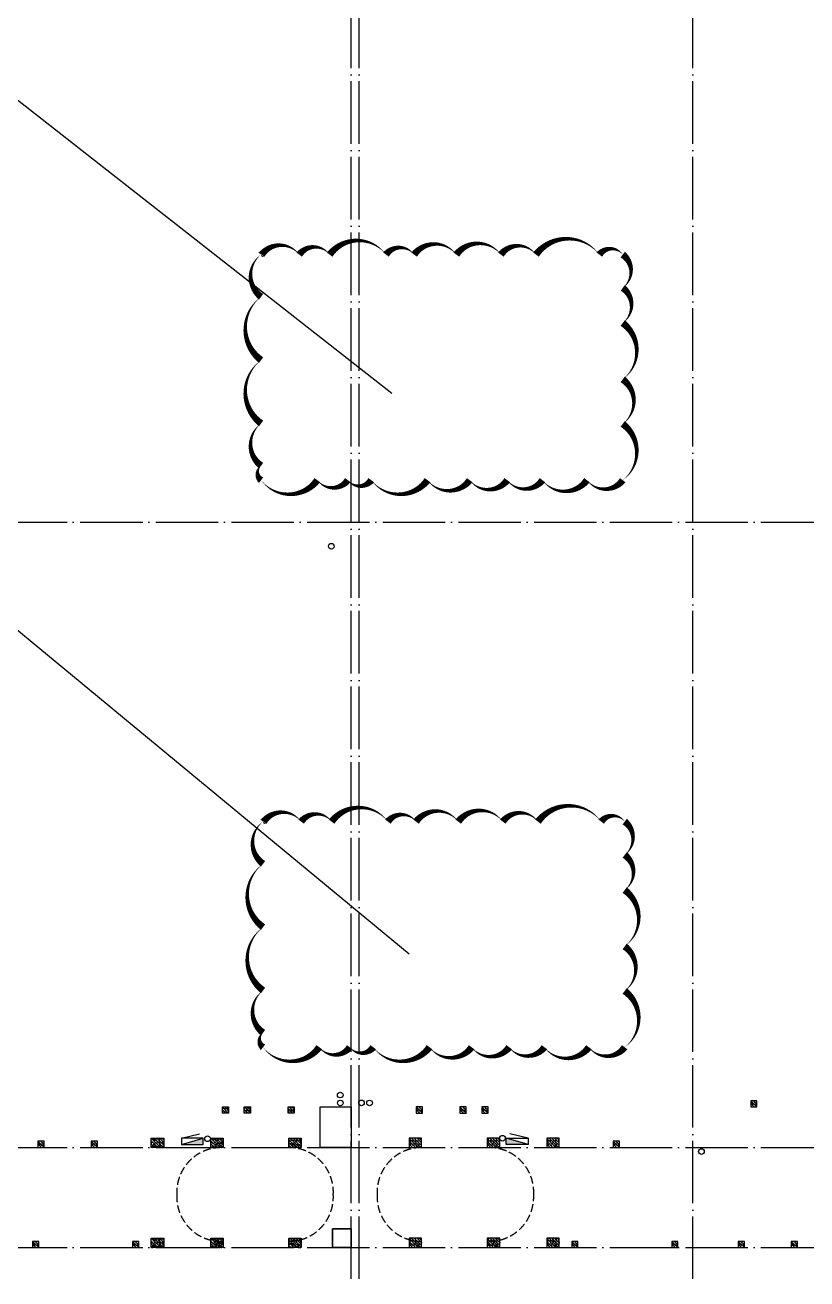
# Model space of a CAD drawing. Extents: x 6843040 to 15500510, y -6507076 to -4940511.
# Drawn here: x 8108738 to 8133750, y -5554702 to -5514608 of the extents above; entities that cross this region are included whole.
import ezdxf

# ---------------------------------------------------------------- set-up
doc = ezdxf.new("R2010")
doc.units = 0
doc.header["$LTSCALE"] = 1000
doc.header["$MEASUREMENT"] = 0
doc.linetypes.add('DASH', pattern=[0.35, 0.25, -0.1])
doc.linetypes.add('DOTE', pattern=[2.42, 2, -0.2, 0.02, -0.2])
for name, color, linetype in [('COLUMN', 10, 'Continuous'), ('DOTE', 8, 'DOTE'), ('EQUIP_消火栓', 7, 'Continuous'), ('FLOOR', 9, 'Continuous'), ('plan-1', 40, 'Continuous'), ('PUB_HATCH', 8, 'Continuous'), ('VPIPE-消防', 1, 'Continuous'), ('VPIPE-雨水', 4, 'Continuous'), ('建筑细线', 5, 'Continuous'), ('柱线', 2, 'Continuous')]:
    doc.layers.add(name, color=color, linetype=linetype)
doc.layers.add('DIM_MODI', color=6, linetype='Continuous', plot=False)
pattern_1 = [(134.999998, (-1371450.3, -50807.36), (-44.194175, -44.194172), []), (140, (-1371450.3, -50807.36), (15.68804, 179.315045), [18.75, -206.25]), (85, (-1371450.3, -50807.36), (-188.048035, -34.68783), [15, -165]), (190.4514, (-1371449, -50792.42), (-172.35988, 144.62735), [15.93505, -175.28553]), (136.1842, (-1371500.3, -50807.36), (41.37976, 266.81026), [28.125, -309.375]), (186.6356, (-1371496.85, -50785.13), (-243.52946, 233.66568), [23.90257, -262.92825]), (81.1842, (-1371500.3, -50807.36), (-243.52964, 233.6655), [22.5, -247.5]), (111, (-1371487.8, -50782.36), (100.65473, 149.22676), [18.75, -206.25]), (56, (-1371487.8, -50782.36), (-181.28751, 60.82884), [15, -165]), (161.4514, (-1371479.41, -50769.93), (-80.63262, 210.05566), [15.93505, -175.28553]), (127.499998, (-1371450.3, -50807.36), (-83.223463, 3.039967), [0, -163, 0, -167.5, 0, -165.625]), (97.499998, (-1371450.3, -50807.36), (-98.602926, 65.767388), [0, -95.5, 0, -159.25, 0, -63.125]), (57.499998, (-1371450.3, -50863.11), (5.638722, 133.455609), [0, -62.5, 0, -195, 0, -258.75]), (47.499998, (-1371450.3, -50888.11), (-25.02624, 145.796543), [0, -81.25, 0, -129.5, 0, -183.75])]
pattern_2 = [(134.999998, (-1371450.3, -47607.36), (-44.194175, -44.194172), []), (140, (-1371450.3, -47607.36), (15.68804, 179.315045), [18.75, -206.25]), (85, (-1371450.3, -47607.36), (-188.048035, -34.68783), [15, -165]), (190.4514, (-1371449, -47592.42), (-172.35988, 144.62735), [15.93505, -175.28553]), (136.1842, (-1371500.3, -47607.36), (41.37976, 266.81026), [28.125, -309.375]), (186.6356, (-1371496.85, -47585.13), (-243.52946, 233.66568), [23.90257, -262.92825]), (81.1842, (-1371500.3, -47607.36), (-243.52964, 233.6655), [22.5, -247.5]), (111, (-1371487.8, -47582.36), (100.65473, 149.22676), [18.75, -206.25]), (56, (-1371487.8, -47582.36), (-181.28751, 60.82884), [15, -165]), (161.4514, (-1371479.41, -47569.93), (-80.63262, 210.05566), [15.93505, -175.28553]), (127.499998, (-1371450.3, -47607.36), (-83.223463, 3.039967), [0, -163, 0, -167.5, 0, -165.625]), (97.499998, (-1371450.3, -47607.36), (-98.602926, 65.767388), [0, -95.5, 0, -159.25, 0, -63.125]), (57.499998, (-1371450.3, -47663.11), (5.638722, 133.455609), [0, -62.5, 0, -195, 0, -258.75]), (47.499998, (-1371450.3, -47688.11), (-25.02624, 145.796543), [0, -81.25, 0, -129.5, 0, -183.75])]
pattern_3 = [(134.999998, (-1373350.3, -50807.36), (-44.194175, -44.194172), []), (140, (-1373350.3, -50807.36), (15.68804, 179.315045), [18.75, -206.25]), (85, (-1373350.3, -50807.36), (-188.048035, -34.68783), [15, -165]), (190.4514, (-1373349, -50792.42), (-172.35988, 144.62735), [15.93505, -175.28553]), (136.1842, (-1373400.3, -50807.36), (41.37976, 266.81026), [28.125, -309.375]), (186.6356, (-1373396.85, -50785.13), (-243.52946, 233.66568), [23.90257, -262.92825]), (81.1842, (-1373400.3, -50807.36), (-243.52964, 233.6655), [22.5, -247.5]), (111, (-1373387.8, -50782.36), (100.65473, 149.22676), [18.75, -206.25]), (56, (-1373387.8, -50782.36), (-181.28751, 60.82884), [15, -165]), (161.4514, (-1373379.41, -50769.93), (-80.63262, 210.05566), [15.93505, -175.28553]), (127.499998, (-1373350.3, -50807.36), (-83.223463, 3.039967), [0, -163, 0, -167.5, 0, -165.625]), (97.499998, (-1373350.3, -50807.36), (-98.602926, 65.767388), [0, -95.5, 0, -159.25, 0, -63.125]), (57.499998, (-1373350.3, -50863.11), (5.638722, 133.455609), [0, -62.5, 0, -195, 0, -258.75]), (47.499998, (-1373350.3, -50888.11), (-25.02624, 145.796543), [0, -81.25, 0, -129.5, 0, -183.75])]
pattern_4 = [(134.999998, (-1373350.3, -47607.36), (-44.194175, -44.194172), []), (140, (-1373350.3, -47607.36), (15.68804, 179.315045), [18.75, -206.25]), (85, (-1373350.3, -47607.36), (-188.048035, -34.68783), [15, -165]), (190.4514, (-1373349, -47592.42), (-172.35988, 144.62735), [15.93505, -175.28553]), (136.1842, (-1373400.3, -47607.36), (41.37976, 266.81026), [28.125, -309.375]), (186.6356, (-1373396.85, -47585.13), (-243.52946, 233.66568), [23.90257, -262.92825]), (81.1842, (-1373400.3, -47607.36), (-243.52964, 233.6655), [22.5, -247.5]), (111, (-1373387.8, -47582.36), (100.65473, 149.22676), [18.75, -206.25]), (56, (-1373387.8, -47582.36), (-181.28751, 60.82884), [15, -165]), (161.4514, (-1373379.41, -47569.93), (-80.63262, 210.05566), [15.93505, -175.28553]), (127.499998, (-1373350.3, -47607.36), (-83.223463, 3.039967), [0, -163, 0, -167.5, 0, -165.625]), (97.499998, (-1373350.3, -47607.36), (-98.602926, 65.767388), [0, -95.5, 0, -159.25, 0, -63.125]), (57.499998, (-1373350.3, -47663.11), (5.638722, 133.455609), [0, -62.5, 0, -195, 0, -258.75]), (47.499998, (-1373350.3, -47688.11), (-25.02624, 145.796543), [0, -81.25, 0, -129.5, 0, -183.75])]
pattern_5 = [(134.999998, (-1375850.3, -50807.36), (-44.194175, -44.194172), []), (140, (-1375850.3, -50807.36), (15.68804, 179.315045), [18.75, -206.25]), (85, (-1375850.3, -50807.36), (-188.048035, -34.68783), [15, -165]), (190.4514, (-1375849, -50792.42), (-172.35988, 144.62735), [15.93505, -175.28553]), (136.1842, (-1375900.3, -50807.36), (41.37976, 266.81026), [28.125, -309.375]), (186.6356, (-1375896.85, -50785.13), (-243.52946, 233.66568), [23.90257, -262.92825]), (81.1842, (-1375900.3, -50807.36), (-243.52964, 233.6655), [22.5, -247.5]), (111, (-1375887.8, -50782.36), (100.65473, 149.22676), [18.75, -206.25]), (56, (-1375887.8, -50782.36), (-181.28751, 60.82884), [15, -165]), (161.4514, (-1375879.42, -50769.93), (-80.63262, 210.05566), [15.93505, -175.28553]), (127.499998, (-1375850.3, -50807.36), (-83.223463, 3.039967), [0, -163, 0, -167.5, 0, -165.625]), (97.499998, (-1375850.3, -50807.36), (-98.602926, 65.767388), [0, -95.5, 0, -159.25, 0, -63.125]), (57.499998, (-1375850.3, -50863.11), (5.638722, 133.455609), [0, -62.5, 0, -195, 0, -258.75]), (47.499998, (-1375850.3, -50888.11), (-25.02624, 145.796543), [0, -81.25, 0, -129.5, 0, -183.75])]
pattern_6 = [(134.999998, (-1375850.3, -47607.36), (-44.194175, -44.194172), []), (140, (-1375850.3, -47607.36), (15.68804, 179.315045), [18.75, -206.25]), (85, (-1375850.3, -47607.36), (-188.048035, -34.68783), [15, -165]), (190.4514, (-1375849, -47592.42), (-172.35988, 144.62735), [15.93505, -175.28553]), (136.1842, (-1375900.3, -47607.36), (41.37976, 266.81026), [28.125, -309.375]), (186.6356, (-1375896.85, -47585.13), (-243.52946, 233.66568), [23.90257, -262.92825]), (81.1842, (-1375900.3, -47607.36), (-243.52964, 233.6655), [22.5, -247.5]), (111, (-1375887.8, -47582.36), (100.65473, 149.22676), [18.75, -206.25]), (56, (-1375887.8, -47582.36), (-181.28751, 60.82884), [15, -165]), (161.4514, (-1375879.42, -47569.93), (-80.63262, 210.05566), [15.93505, -175.28553]), (127.499998, (-1375850.3, -47607.36), (-83.223463, 3.039967), [0, -163, 0, -167.5, 0, -165.625]), (97.499998, (-1375850.3, -47607.36), (-98.602926, 65.767388), [0, -95.5, 0, -159.25, 0, -63.125]), (57.499998, (-1375850.3, -47663.11), (5.638722, 133.455609), [0, -62.5, 0, -195, 0, -258.75]), (47.499998, (-1375850.3, -47688.11), (-25.02624, 145.796543), [0, -81.25, 0, -129.5, 0, -183.75])]

# ---------------------------------------------------------------- blocks, each defined once
blk = doc.blocks.new('三层柱网')
at = {"layer": '柱线'}
blk.add_lwpolyline([(813682, -1360931), (814282, -1360931), (814282, -1360331), (813682, -1360331)], close=True, dxfattribs=at)
blk = doc.blocks.new('2GZ')
at = {"layer": 'PUB_HATCH'}
h = blk.add_hatch(dxfattribs=at)
h.set_pattern_fill('钢筋混凝土', color=256, scale=25, angle=90, style=0)
h.set_pattern_definition([(134.999998, (-1364925.3, -46307.36), (-44.194175, -44.194172), []), (140, (-1364925.3, -46307.36), (15.68804, 179.315045), [18.75, -206.25]), (85, (-1364925.3, -46307.36), (-188.048035, -34.68783), [15, -165]), (190.4514, (-1364924, -46292.42), (-172.35988, 144.62735), [15.93505, -175.28553]), (136.1842, (-1364975.3, -46307.36), (41.37976, 266.81026), [28.125, -309.375]), (186.6356, (-1364971.85, -46285.13), (-243.52946, 233.66568), [23.90257, -262.92825]), (81.1842, (-1364975.3, -46307.36), (-243.52964, 233.6655), [22.5, -247.5]), (111, (-1364962.8, -46282.36), (100.65473, 149.22676), [18.75, -206.25]), (56, (-1364962.8, -46282.36), (-181.28751, 60.82884), [15, -165]), (161.4514, (-1364954.41, -46269.93), (-80.63262, 210.05566), [15.93505, -175.28553]), (127.499998, (-1364925.3, -46307.36), (-83.223463, 3.039967), [0, -163, 0, -167.5, 0, -165.625]), (97.499998, (-1364925.3, -46307.36), (-98.602926, 65.767388), [0, -95.5, 0, -159.25, 0, -63.125]), (57.499998, (-1364925.3, -46363.11), (5.638722, 133.455609), [0, -62.5, 0, -195, 0, -258.75]), (47.499998, (-1364925.3, -46388.11), (-25.02624, 145.796543), [0, -81.25, 0, -129.5, 0, -183.75])])
edge = h.paths.add_edge_path()
edge.add_line((-1058509, 221174), (-1058709, 221174))
edge.add_line((-1058509, 221174), (-1058509, 221374))
edge.add_line((-1058509, 221374), (-1058709, 221374))
edge.add_line((-1058709, 221374), (-1058709, 221174))
h = blk.add_hatch(dxfattribs=at)
h.set_pattern_fill('钢筋混凝土', color=256, scale=25, angle=90, style=0)
h.set_pattern_definition([(134.999998, (-1373525.3, -46507.834), (-44.194175, -44.194172), []), (140, (-1373525.3, -46507.83), (15.68804, 179.315045), [18.75, -206.25]), (85, (-1373525.3, -46507.83), (-188.048035, -34.68783), [15, -165]), (190.4514, (-1373524, -46492.89), (-172.35988, 144.62735), [15.93505, -175.28553]), (136.1842, (-1373575.3, -46507.83), (41.37976, 266.81026), [28.125, -309.375]), (186.6356, (-1373571.85, -46485.6), (-243.52946, 233.66568), [23.90257, -262.92825]), (81.1842, (-1373575.3, -46507.83), (-243.52964, 233.6655), [22.5, -247.5]), (111, (-1373562.8, -46482.83), (100.65473, 149.22676), [18.75, -206.25]), (56, (-1373562.8, -46482.83), (-181.28751, 60.82884), [15, -165]), (161.4514, (-1373554.42, -46470.4), (-80.63262, 210.05566), [15.93505, -175.28553]), (127.499998, (-1373525.3, -46507.834), (-83.223463, 3.039967), [0, -163, 0, -167.5, 0, -165.625]), (97.499998, (-1373525.3, -46507.83), (-98.602926, 65.767388), [0, -95.5, 0, -159.25, 0, -63.125]), (57.499998, (-1373525.3, -46563.584), (5.638722, 133.455609), [0, -62.5, 0, -195, 0, -258.75]), (47.499998, (-1373525.3, -46588.58), (-25.02624, 145.796543), [0, -81.25, 0, -129.5, 0, -183.75])])
edge = h.paths.add_edge_path()
edge.add_line((-1075609, 220974), (-1075409, 220974))
edge.add_line((-1075609, 220974), (-1075609, 221174))
edge.add_line((-1075609, 221174), (-1075409, 221174))
edge.add_line((-1075409, 221174), (-1075409, 220974))
h = blk.add_hatch(dxfattribs=at)
h.set_pattern_fill('钢筋混凝土', color=256, scale=25, angle=90, style=0)
h.set_pattern_definition([(134.999998, (-1374225.3, -46507.834), (-44.194175, -44.194172), []), (140, (-1374225.3, -46507.83), (15.68804, 179.315045), [18.75, -206.25]), (85, (-1374225.3, -46507.83), (-188.048035, -34.68783), [15, -165]), (190.4514, (-1374224, -46492.89), (-172.35988, 144.62735), [15.93505, -175.28553]), (136.1842, (-1374275.3, -46507.83), (41.37976, 266.81026), [28.125, -309.375]), (186.6356, (-1374271.85, -46485.6), (-243.52946, 233.66568), [23.90257, -262.92825]), (81.1842, (-1374275.3, -46507.83), (-243.52964, 233.6655), [22.5, -247.5]), (111, (-1374262.8, -46482.83), (100.65473, 149.22676), [18.75, -206.25]), (56, (-1374262.8, -46482.83), (-181.28751, 60.82884), [15, -165]), (161.4514, (-1374254.42, -46470.4), (-80.63262, 210.05566), [15.93505, -175.28553]), (127.499998, (-1374225.3, -46507.834), (-83.223463, 3.039967), [0, -163, 0, -167.5, 0, -165.625]), (97.499998, (-1374225.3, -46507.83), (-98.602926, 65.767388), [0, -95.5, 0, -159.25, 0, -63.125]), (57.499998, (-1374225.3, -46563.584), (5.638722, 133.455609), [0, -62.5, 0, -195, 0, -258.75]), (47.499998, (-1374225.3, -46588.58), (-25.02624, 145.796543), [0, -81.25, 0, -129.5, 0, -183.75])])
edge = h.paths.add_edge_path()
edge.add_line((-1074909, 220974), (-1074709, 220974))
edge.add_line((-1074909, 220974), (-1074909, 221174))
edge.add_line((-1074909, 221174), (-1074709, 221174))
edge.add_line((-1074709, 221174), (-1074709, 220974))
h = blk.add_hatch(dxfattribs=at)
h.set_pattern_fill('钢筋混凝土', color=256, scale=25, angle=90, style=0)
h.set_pattern_definition([(134.999998, (-1375625.3, -46507.834), (-44.194175, -44.194172), []), (140, (-1375625.3, -46507.83), (15.68804, 179.315045), [18.75, -206.25]), (85, (-1375625.3, -46507.83), (-188.048035, -34.68783), [15, -165]), (190.4514, (-1375624, -46492.89), (-172.35988, 144.62735), [15.93505, -175.28553]), (136.1842, (-1375675.3, -46507.83), (41.37976, 266.81026), [28.125, -309.375]), (186.6356, (-1375671.85, -46485.6), (-243.52946, 233.66568), [23.90257, -262.92825]), (81.1842, (-1375675.3, -46507.83), (-243.52964, 233.6655), [22.5, -247.5]), (111, (-1375662.8, -46482.83), (100.65473, 149.22676), [18.75, -206.25]), (56, (-1375662.8, -46482.83), (-181.28751, 60.82884), [15, -165]), (161.4514, (-1375654.42, -46470.4), (-80.63262, 210.05566), [15.93505, -175.28553]), (127.499998, (-1375625.3, -46507.834), (-83.223463, 3.039967), [0, -163, 0, -167.5, 0, -165.625]), (97.499998, (-1375625.3, -46507.83), (-98.602926, 65.767388), [0, -95.5, 0, -159.25, 0, -63.125]), (57.499998, (-1375625.3, -46563.584), (5.638722, 133.455609), [0, -62.5, 0, -195, 0, -258.75]), (47.499998, (-1375625.3, -46588.58), (-25.02624, 145.796543), [0, -81.25, 0, -129.5, 0, -183.75])])
edge = h.paths.add_edge_path()
edge.add_line((-1073509, 220974), (-1073309, 220974))
edge.add_line((-1073509, 220974), (-1073509, 221174))
edge.add_line((-1073509, 221174), (-1073309, 221174))
edge.add_line((-1073309, 221174), (-1073309, 220974))
h = blk.add_hatch(dxfattribs=at)
h.set_pattern_fill('钢筋混凝土', color=256, scale=25, angle=90, style=0)
h.set_pattern_definition([(134.999998, (-1375625.3, -46507.833), (-44.194175, -44.194172), []), (140, (-1375625.3, -46507.83), (15.68804, 179.315045), [18.75, -206.25]), (85, (-1375625.3, -46507.83), (-188.048035, -34.68783), [15, -165]), (190.4514, (-1375624, -46492.89), (-172.35988, 144.62735), [15.93505, -175.28553]), (136.1842, (-1375675.3, -46507.83), (41.37976, 266.81026), [28.125, -309.375]), (186.6356, (-1375671.85, -46485.6), (-243.52946, 233.66568), [23.90257, -262.92825]), (81.1842, (-1375675.3, -46507.83), (-243.52964, 233.6655), [22.5, -247.5]), (111, (-1375662.8, -46482.83), (100.65473, 149.22676), [18.75, -206.25]), (56, (-1375662.8, -46482.83), (-181.28751, 60.82884), [15, -165]), (161.4514, (-1375654.42, -46470.4), (-80.63262, 210.05566), [15.93505, -175.28553]), (127.499998, (-1375625.3, -46507.833), (-83.223463, 3.039967), [0, -163, 0, -167.5, 0, -165.625]), (97.499998, (-1375625.3, -46507.83), (-98.602926, 65.767388), [0, -95.5, 0, -159.25, 0, -63.125]), (57.499998, (-1375625.3, -46563.583), (5.638722, 133.455609), [0, -62.5, 0, -195, 0, -258.75]), (47.499998, (-1375625.3, -46588.58), (-25.02624, 145.796543), [0, -81.25, 0, -129.5, 0, -183.75])])
edge = h.paths.add_edge_path()
edge.add_line((-1069209, 220974), (-1069409, 220974))
edge.add_line((-1069209, 220974), (-1069209, 221174))
edge.add_line((-1069209, 221174), (-1069409, 221174))
edge.add_line((-1069409, 221174), (-1069409, 220974))
h = blk.add_hatch(dxfattribs=at)
h.set_pattern_fill('钢筋混凝土', color=256, scale=25, angle=90, style=0)
h.set_pattern_definition([(134.999998, (-1374225.3, -46507.833), (-44.194175, -44.194172), []), (140, (-1374225.3, -46507.83), (15.68804, 179.315045), [18.75, -206.25]), (85, (-1374225.3, -46507.83), (-188.048035, -34.68783), [15, -165]), (190.4514, (-1374224, -46492.89), (-172.35988, 144.62735), [15.93505, -175.28553]), (136.1842, (-1374275.3, -46507.83), (41.37976, 266.81026), [28.125, -309.375]), (186.6356, (-1374271.85, -46485.6), (-243.52946, 233.66568), [23.90257, -262.92825]), (81.1842, (-1374275.3, -46507.83), (-243.52964, 233.6655), [22.5, -247.5]), (111, (-1374262.8, -46482.83), (100.65473, 149.22676), [18.75, -206.25]), (56, (-1374262.8, -46482.83), (-181.28751, 60.82884), [15, -165]), (161.4514, (-1374254.42, -46470.4), (-80.63262, 210.05566), [15.93505, -175.28553]), (127.499998, (-1374225.3, -46507.833), (-83.223463, 3.039967), [0, -163, 0, -167.5, 0, -165.625]), (97.499998, (-1374225.3, -46507.83), (-98.602926, 65.767388), [0, -95.5, 0, -159.25, 0, -63.125]), (57.499998, (-1374225.3, -46563.583), (5.638722, 133.455609), [0, -62.5, 0, -195, 0, -258.75]), (47.499998, (-1374225.3, -46588.58), (-25.02624, 145.796543), [0, -81.25, 0, -129.5, 0, -183.75])])
edge = h.paths.add_edge_path()
edge.add_line((-1067809, 220974), (-1068009, 220974))
edge.add_line((-1067809, 220974), (-1067809, 221174))
edge.add_line((-1067809, 221174), (-1068009, 221174))
edge.add_line((-1068009, 221174), (-1068009, 220974))
h = blk.add_hatch(dxfattribs=at)
h.set_pattern_fill('钢筋混凝土', color=256, scale=25, angle=90, style=0)
h.set_pattern_definition([(134.999998, (-1373525.3, -46507.833), (-44.194175, -44.194172), []), (140, (-1373525.3, -46507.83), (15.68804, 179.315045), [18.75, -206.25]), (85, (-1373525.3, -46507.83), (-188.048035, -34.68783), [15, -165]), (190.4514, (-1373524, -46492.89), (-172.35988, 144.62735), [15.93505, -175.28553]), (136.1842, (-1373575.3, -46507.83), (41.37976, 266.81026), [28.125, -309.375]), (186.6356, (-1373571.85, -46485.6), (-243.52946, 233.66568), [23.90257, -262.92825]), (81.1842, (-1373575.3, -46507.83), (-243.52964, 233.6655), [22.5, -247.5]), (111, (-1373562.8, -46482.83), (100.65473, 149.22676), [18.75, -206.25]), (56, (-1373562.8, -46482.83), (-181.28751, 60.82884), [15, -165]), (161.4514, (-1373554.42, -46470.4), (-80.63262, 210.05566), [15.93505, -175.28553]), (127.499998, (-1373525.3, -46507.833), (-83.223463, 3.039967), [0, -163, 0, -167.5, 0, -165.625]), (97.499998, (-1373525.3, -46507.83), (-98.602926, 65.767388), [0, -95.5, 0, -159.25, 0, -63.125]), (57.499998, (-1373525.3, -46563.583), (5.638722, 133.455609), [0, -62.5, 0, -195, 0, -258.75]), (47.499998, (-1373525.3, -46588.58), (-25.02624, 145.796543), [0, -81.25, 0, -129.5, 0, -183.75])])
edge = h.paths.add_edge_path()
edge.add_line((-1067109, 220974), (-1067309, 220974))
edge.add_line((-1067109, 220974), (-1067109, 221174))
edge.add_line((-1067109, 221174), (-1067309, 221174))
edge.add_line((-1067309, 221174), (-1067309, 220974))
h = blk.add_hatch(dxfattribs=at)
h.set_pattern_fill('钢筋混凝土', color=256, scale=25, angle=90, style=0)
h.set_pattern_definition(pattern_2)
edge = h.paths.add_edge_path()
edge.add_line((-1077884, 219874), (-1077484, 219874))
edge.add_line((-1077884, 219874), (-1077884, 220174))
edge.add_line((-1077884, 220174), (-1077484, 220174))
edge.add_line((-1077484, 220174), (-1077484, 219874))
h = blk.add_hatch(dxfattribs=at)
h.set_pattern_fill('钢筋混凝土', color=256, scale=25, angle=90, style=0)
h.set_pattern_definition(pattern_4)
edge = h.paths.add_edge_path()
edge.add_line((-1075984, 219874), (-1075584, 219874))
edge.add_line((-1075984, 219874), (-1075984, 220174))
edge.add_line((-1075984, 220174), (-1075584, 220174))
edge.add_line((-1075584, 220174), (-1075584, 219874))
h = blk.add_hatch(dxfattribs=at)
h.set_pattern_fill('钢筋混凝土', color=256, scale=25, angle=90, style=0)
h.set_pattern_definition(pattern_6)
edge = h.paths.add_edge_path()
edge.add_line((-1073484, 219874), (-1073084, 219874))
edge.add_line((-1073484, 219874), (-1073484, 220174))
edge.add_line((-1073484, 220174), (-1073084, 220174))
edge.add_line((-1073084, 220174), (-1073084, 219874))
h = blk.add_hatch(dxfattribs=at)
h.set_pattern_fill('钢筋混凝土', color=256, scale=25, angle=90, style=0)
h.set_pattern_definition(pattern_6)
edge = h.paths.add_edge_path()
edge.add_line((-1069234, 219874), (-1069634, 219874))
edge.add_line((-1069234, 219874), (-1069234, 220174))
edge.add_line((-1069234, 220174), (-1069634, 220174))
edge.add_line((-1069634, 220174), (-1069634, 219874))
h = blk.add_hatch(dxfattribs=at)
h.set_pattern_fill('钢筋混凝土', color=256, scale=25, angle=90, style=0)
h.set_pattern_definition(pattern_4)
edge = h.paths.add_edge_path()
edge.add_line((-1066734, 219874), (-1067134, 219874))
edge.add_line((-1066734, 219874), (-1066734, 220174))
edge.add_line((-1066734, 220174), (-1067134, 220174))
edge.add_line((-1067134, 220174), (-1067134, 219874))
h = blk.add_hatch(dxfattribs=at)
h.set_pattern_fill('钢筋混凝土', color=256, scale=25, angle=90, style=0)
h.set_pattern_definition(pattern_2)
edge = h.paths.add_edge_path()
edge.add_line((-1064834, 219874), (-1065234, 219874))
edge.add_line((-1064834, 219874), (-1064834, 220174))
edge.add_line((-1064834, 220174), (-1065234, 220174))
edge.add_line((-1065234, 220174), (-1065234, 219874))
h = blk.add_hatch(dxfattribs=at)
h.set_pattern_fill('钢筋混凝土', color=256, scale=25, angle=90, style=0)
h.set_pattern_definition([(134.999998, (-1387725.294, -47607.36), (-44.194175, -44.194172), []), (140, (-1387725.3, -47607.36), (15.68804, 179.315045), [18.75, -206.25]), (85, (-1387725.3, -47607.36), (-188.048035, -34.68783), [15, -165]), (190.4514, (-1387723.99, -47592.42), (-172.35988, 144.62735), [15.93505, -175.28553]), (136.1842, (-1387775.3, -47607.36), (41.37976, 266.81026), [28.125, -309.375]), (186.6356, (-1387771.85, -47585.13), (-243.52946, 233.66568), [23.90257, -262.92825]), (81.1842, (-1387775.3, -47607.36), (-243.52964, 233.6655), [22.5, -247.5]), (111, (-1387762.8, -47582.36), (100.65473, 149.22676), [18.75, -206.25]), (56, (-1387762.8, -47582.36), (-181.28751, 60.82884), [15, -165]), (161.4514, (-1387754.4, -47569.93), (-80.63262, 210.05566), [15.93505, -175.28553]), (127.499998, (-1387725.294, -47607.36), (-83.223463, 3.039967), [0, -163, 0, -167.5, 0, -165.625]), (97.499998, (-1387725.29, -47607.36), (-98.602926, 65.767388), [0, -95.5, 0, -159.25, 0, -63.125]), (57.499998, (-1387725.294, -47663.11), (5.638722, 133.455609), [0, -62.5, 0, -195, 0, -258.75]), (47.499998, (-1387725.29, -47688.11), (-25.02624, 145.796543), [0, -81.25, 0, -129.5, 0, -183.75])])
edge = h.paths.add_edge_path()
edge.add_line((-1081309, 219874), (-1081509, 219874))
edge.add_line((-1081309, 219874), (-1081309, 220074))
edge.add_line((-1081309, 220074), (-1081509, 220074))
edge.add_line((-1081509, 220074), (-1081509, 219874))
h = blk.add_hatch(dxfattribs=at)
h.set_pattern_fill('钢筋混凝土', color=256, scale=25, angle=90, style=0)
h.set_pattern_definition([(134.999998, (-1386025.3, -47607.36), (-44.194175, -44.194172), []), (140, (-1386025.3, -47607.36), (15.68804, 179.315045), [18.75, -206.25]), (85, (-1386025.3, -47607.36), (-188.048035, -34.68783), [15, -165]), (190.4514, (-1386023.99, -47592.42), (-172.35988, 144.62735), [15.93505, -175.28553]), (136.1842, (-1386075.3, -47607.36), (41.37976, 266.81026), [28.125, -309.375]), (186.6356, (-1386071.85, -47585.13), (-243.52946, 233.66568), [23.90257, -262.92825]), (81.1842, (-1386075.3, -47607.36), (-243.52964, 233.6655), [22.5, -247.5]), (111, (-1386062.8, -47582.36), (100.65473, 149.22676), [18.75, -206.25]), (56, (-1386062.8, -47582.36), (-181.28751, 60.82884), [15, -165]), (161.4514, (-1386054.41, -47569.93), (-80.63262, 210.05566), [15.93505, -175.28553]), (127.499998, (-1386025.3, -47607.36), (-83.223463, 3.039967), [0, -163, 0, -167.5, 0, -165.625]), (97.499998, (-1386025.3, -47607.36), (-98.602926, 65.767388), [0, -95.5, 0, -159.25, 0, -63.125]), (57.499998, (-1386025.3, -47663.11), (5.638722, 133.455609), [0, -62.5, 0, -195, 0, -258.75]), (47.499998, (-1386025.3, -47688.11), (-25.02624, 145.796543), [0, -81.25, 0, -129.5, 0, -183.75])])
edge = h.paths.add_edge_path()
edge.add_line((-1079609, 219874), (-1079809, 219874))
edge.add_line((-1079609, 219874), (-1079609, 220074))
edge.add_line((-1079609, 220074), (-1079809, 220074))
edge.add_line((-1079809, 220074), (-1079809, 219874))
h = blk.add_hatch(dxfattribs=at)
h.set_pattern_fill('钢筋混凝土', color=256, scale=25, angle=90, style=0)
h.set_pattern_definition([(134.999998, (-1369325.3, -47607.36), (-44.194175, -44.194172), []), (140, (-1369325.3, -47607.36), (15.68804, 179.315045), [18.75, -206.25]), (85, (-1369325.3, -47607.36), (-188.048035, -34.68783), [15, -165]), (190.4514, (-1369324, -47592.42), (-172.35988, 144.62735), [15.93505, -175.28553]), (136.1842, (-1369375.3, -47607.36), (41.37976, 266.81026), [28.125, -309.375]), (186.6356, (-1369371.85, -47585.13), (-243.52946, 233.66568), [23.90257, -262.92825]), (81.1842, (-1369375.3, -47607.36), (-243.52964, 233.6655), [22.5, -247.5]), (111, (-1369362.8, -47582.36), (100.65473, 149.22676), [18.75, -206.25]), (56, (-1369362.8, -47582.36), (-181.28751, 60.82884), [15, -165]), (161.4514, (-1369354.41, -47569.93), (-80.63262, 210.05566), [15.93505, -175.28553]), (127.499998, (-1369325.3, -47607.36), (-83.223463, 3.039967), [0, -163, 0, -167.5, 0, -165.625]), (97.499998, (-1369325.3, -47607.36), (-98.602926, 65.767388), [0, -95.5, 0, -159.25, 0, -63.125]), (57.499998, (-1369325.3, -47663.11), (5.638722, 133.455609), [0, -62.5, 0, -195, 0, -258.75]), (47.499998, (-1369325.3, -47688.11), (-25.02624, 145.796543), [0, -81.25, 0, -129.5, 0, -183.75])])
edge = h.paths.add_edge_path()
edge.add_line((-1062909, 219874), (-1063109, 219874))
edge.add_line((-1062909, 219874), (-1062909, 220074))
edge.add_line((-1062909, 220074), (-1063109, 220074))
edge.add_line((-1063109, 220074), (-1063109, 219874))
h = blk.add_hatch(dxfattribs=at)
h.set_pattern_fill('钢筋混凝土', color=256, scale=25, angle=90, style=0)
h.set_pattern_definition(pattern_1)
edge = h.paths.add_edge_path()
edge.add_line((-1077884, 216674), (-1077484, 216674))
edge.add_line((-1077884, 216674), (-1077884, 216974))
edge.add_line((-1077884, 216974), (-1077484, 216974))
edge.add_line((-1077484, 216974), (-1077484, 216674))
h = blk.add_hatch(dxfattribs=at)
h.set_pattern_fill('钢筋混凝土', color=256, scale=25, angle=90, style=0)
h.set_pattern_definition(pattern_3)
edge = h.paths.add_edge_path()
edge.add_line((-1075984, 216674), (-1075584, 216674))
edge.add_line((-1075984, 216674), (-1075984, 216974))
edge.add_line((-1075984, 216974), (-1075584, 216974))
edge.add_line((-1075584, 216974), (-1075584, 216674))
h = blk.add_hatch(dxfattribs=at)
h.set_pattern_fill('钢筋混凝土', color=256, scale=25, angle=90, style=0)
h.set_pattern_definition(pattern_5)
edge = h.paths.add_edge_path()
edge.add_line((-1073484, 216674), (-1073084, 216674))
edge.add_line((-1073484, 216674), (-1073484, 216974))
edge.add_line((-1073484, 216974), (-1073084, 216974))
edge.add_line((-1073084, 216974), (-1073084, 216674))
h = blk.add_hatch(dxfattribs=at)
h.set_pattern_fill('钢筋混凝土', color=256, scale=25, angle=90, style=0)
h.set_pattern_definition(pattern_5)
edge = h.paths.add_edge_path()
edge.add_line((-1069234, 216674), (-1069634, 216674))
edge.add_line((-1069234, 216674), (-1069234, 216974))
edge.add_line((-1069234, 216974), (-1069634, 216974))
edge.add_line((-1069634, 216974), (-1069634, 216674))
h = blk.add_hatch(dxfattribs=at)
h.set_pattern_fill('钢筋混凝土', color=256, scale=25, angle=90, style=0)
h.set_pattern_definition(pattern_3)
edge = h.paths.add_edge_path()
edge.add_line((-1066734, 216674), (-1067134, 216674))
edge.add_line((-1066734, 216674), (-1066734, 216974))
edge.add_line((-1066734, 216974), (-1067134, 216974))
edge.add_line((-1067134, 216974), (-1067134, 216674))
h = blk.add_hatch(dxfattribs=at)
h.set_pattern_fill('钢筋混凝土', color=256, scale=25, angle=90, style=0)
h.set_pattern_definition(pattern_1)
edge = h.paths.add_edge_path()
edge.add_line((-1064834, 216674), (-1065234, 216674))
edge.add_line((-1064834, 216674), (-1064834, 216974))
edge.add_line((-1064834, 216974), (-1065234, 216974))
edge.add_line((-1065234, 216974), (-1065234, 216674))
h = blk.add_hatch(dxfattribs=at)
h.set_pattern_fill('钢筋混凝土', color=256, scale=25, angle=90, style=0)
h.set_pattern_definition([(134.999998, (-1387900.3, -50807.36), (-44.194175, -44.194172), []), (140, (-1387900.3, -50807.36), (15.68804, 179.315045), [18.75, -206.25]), (85, (-1387900.3, -50807.36), (-188.048035, -34.68783), [15, -165]), (190.4514, (-1387899, -50792.42), (-172.35988, 144.62735), [15.93505, -175.28553]), (136.1842, (-1387950.3, -50807.36), (41.37976, 266.81026), [28.125, -309.375]), (186.6356, (-1387946.85, -50785.13), (-243.52946, 233.66568), [23.90257, -262.92825]), (81.1842, (-1387950.3, -50807.36), (-243.52964, 233.6655), [22.5, -247.5]), (111, (-1387937.8, -50782.36), (100.65473, 149.22676), [18.75, -206.25]), (56, (-1387937.8, -50782.36), (-181.28751, 60.82884), [15, -165]), (161.4514, (-1387929.41, -50769.93), (-80.63262, 210.05566), [15.93505, -175.28553]), (127.499998, (-1387900.3, -50807.36), (-83.223463, 3.039967), [0, -163, 0, -167.5, 0, -165.625]), (97.499998, (-1387900.3, -50807.36), (-98.602926, 65.767388), [0, -95.5, 0, -159.25, 0, -63.125]), (57.499998, (-1387900.3, -50863.11), (5.638722, 133.455609), [0, -62.5, 0, -195, 0, -258.75]), (47.499998, (-1387900.3, -50888.11), (-25.02624, 145.796543), [0, -81.25, 0, -129.5, 0, -183.75])])
edge = h.paths.add_edge_path()
edge.add_line((-1081484, 216674), (-1081684, 216674))
edge.add_line((-1081484, 216674), (-1081484, 216874))
edge.add_line((-1081484, 216874), (-1081684, 216874))
edge.add_line((-1081684, 216874), (-1081684, 216674))
h = blk.add_hatch(dxfattribs=at)
h.set_pattern_fill('钢筋混凝土', color=256, scale=25, angle=90, style=0)
h.set_pattern_definition([(134.999998, (-1384700.3, -50807.36), (-44.194175, -44.194172), []), (140, (-1384700.3, -50807.36), (15.68804, 179.315045), [18.75, -206.25]), (85, (-1384700.3, -50807.36), (-188.048035, -34.68783), [15, -165]), (190.4514, (-1384699, -50792.42), (-172.35988, 144.62735), [15.93505, -175.28553]), (136.1842, (-1384750.3, -50807.36), (41.37976, 266.81026), [28.125, -309.375]), (186.6356, (-1384746.85, -50785.13), (-243.52946, 233.66568), [23.90257, -262.92825]), (81.1842, (-1384750.3, -50807.36), (-243.52964, 233.6655), [22.5, -247.5]), (111, (-1384737.8, -50782.36), (100.65473, 149.22676), [18.75, -206.25]), (56, (-1384737.8, -50782.36), (-181.28751, 60.82884), [15, -165]), (161.4514, (-1384729.41, -50769.93), (-80.63262, 210.05566), [15.93505, -175.28553]), (127.499998, (-1384700.3, -50807.36), (-83.223463, 3.039967), [0, -163, 0, -167.5, 0, -165.625]), (97.499998, (-1384700.3, -50807.36), (-98.602926, 65.767388), [0, -95.5, 0, -159.25, 0, -63.125]), (57.499998, (-1384700.3, -50863.11), (5.638722, 133.455609), [0, -62.5, 0, -195, 0, -258.75]), (47.499998, (-1384700.3, -50888.11), (-25.02624, 145.796543), [0, -81.25, 0, -129.5, 0, -183.75])])
edge = h.paths.add_edge_path()
edge.add_line((-1078284, 216674), (-1078484, 216674))
edge.add_line((-1078284, 216674), (-1078284, 216874))
edge.add_line((-1078284, 216874), (-1078484, 216874))
edge.add_line((-1078484, 216874), (-1078484, 216674))
h = blk.add_hatch(dxfattribs=at)
h.set_pattern_fill('钢筋混凝土', color=256, scale=25, angle=90, style=0)
h.set_pattern_definition([(134.999998, (-1370650.3, -50807.36), (-44.194175, -44.194172), []), (140, (-1370650.3, -50807.36), (15.68804, 179.315045), [18.75, -206.25]), (85, (-1370650.3, -50807.36), (-188.048035, -34.68783), [15, -165]), (190.4514, (-1370649, -50792.42), (-172.35988, 144.62735), [15.93505, -175.28553]), (136.1842, (-1370700.3, -50807.36), (41.37976, 266.81026), [28.125, -309.375]), (186.6356, (-1370696.85, -50785.13), (-243.52946, 233.66568), [23.90257, -262.92825]), (81.1842, (-1370700.3, -50807.36), (-243.52964, 233.6655), [22.5, -247.5]), (111, (-1370687.8, -50782.36), (100.65473, 149.22676), [18.75, -206.25]), (56, (-1370687.8, -50782.36), (-181.28751, 60.82884), [15, -165]), (161.4514, (-1370679.41, -50769.93), (-80.63262, 210.05566), [15.93505, -175.28553]), (127.499998, (-1370650.3, -50807.36), (-83.223463, 3.039967), [0, -163, 0, -167.5, 0, -165.625]), (97.499998, (-1370650.3, -50807.36), (-98.602926, 65.767388), [0, -95.5, 0, -159.25, 0, -63.125]), (57.499998, (-1370650.3, -50863.11), (5.638722, 133.455609), [0, -62.5, 0, -195, 0, -258.75]), (47.499998, (-1370650.3, -50888.11), (-25.02624, 145.796543), [0, -81.25, 0, -129.5, 0, -183.75])])
edge = h.paths.add_edge_path()
edge.add_line((-1064234, 216674), (-1064434, 216674))
edge.add_line((-1064234, 216674), (-1064234, 216874))
edge.add_line((-1064234, 216874), (-1064434, 216874))
edge.add_line((-1064434, 216874), (-1064434, 216674))
h = blk.add_hatch(dxfattribs=at)
h.set_pattern_fill('钢筋混凝土', color=256, scale=25, angle=90, style=0)
h.set_pattern_definition([(134.999998, (-1367450.3, -50807.36), (-44.194175, -44.194172), []), (140, (-1367450.3, -50807.36), (15.68804, 179.315045), [18.75, -206.25]), (85, (-1367450.3, -50807.36), (-188.048035, -34.68783), [15, -165]), (190.4514, (-1367449, -50792.42), (-172.35988, 144.62735), [15.93505, -175.28553]), (136.1842, (-1367500.3, -50807.36), (41.37976, 266.81026), [28.125, -309.375]), (186.6356, (-1367496.85, -50785.13), (-243.52946, 233.66568), [23.90257, -262.92825]), (81.1842, (-1367500.3, -50807.36), (-243.52964, 233.6655), [22.5, -247.5]), (111, (-1367487.8, -50782.36), (100.65473, 149.22676), [18.75, -206.25]), (56, (-1367487.8, -50782.36), (-181.28751, 60.82884), [15, -165]), (161.4514, (-1367479.41, -50769.93), (-80.63262, 210.05566), [15.93505, -175.28553]), (127.499998, (-1367450.3, -50807.36), (-83.223463, 3.039967), [0, -163, 0, -167.5, 0, -165.625]), (97.499998, (-1367450.3, -50807.36), (-98.602926, 65.767388), [0, -95.5, 0, -159.25, 0, -63.125]), (57.499998, (-1367450.3, -50863.11), (5.638722, 133.455609), [0, -62.5, 0, -195, 0, -258.75]), (47.499998, (-1367450.3, -50888.11), (-25.02624, 145.796543), [0, -81.25, 0, -129.5, 0, -183.75])])
edge = h.paths.add_edge_path()
edge.add_line((-1061034, 216674), (-1061234, 216674))
edge.add_line((-1061034, 216674), (-1061034, 216874))
edge.add_line((-1061034, 216874), (-1061234, 216874))
edge.add_line((-1061234, 216874), (-1061234, 216674))
h = blk.add_hatch(dxfattribs=at)
h.set_pattern_fill('钢筋混凝土', color=256, scale=25, angle=90, style=0)
h.set_pattern_definition([(134.999998, (-1365325.3, -50807.36), (-44.194175, -44.194172), []), (140, (-1365325.3, -50807.36), (15.68804, 179.315045), [18.75, -206.25]), (85, (-1365325.3, -50807.36), (-188.048035, -34.68783), [15, -165]), (190.4514, (-1365324, -50792.42), (-172.35988, 144.62735), [15.93505, -175.28553]), (136.1842, (-1365375.3, -50807.36), (41.37976, 266.81026), [28.125, -309.375]), (186.6356, (-1365371.85, -50785.13), (-243.52946, 233.66568), [23.90257, -262.92825]), (81.1842, (-1365375.3, -50807.36), (-243.52964, 233.6655), [22.5, -247.5]), (111, (-1365362.8, -50782.36), (100.65473, 149.22676), [18.75, -206.25]), (56, (-1365362.8, -50782.36), (-181.28751, 60.82884), [15, -165]), (161.4514, (-1365354.41, -50769.93), (-80.63262, 210.05566), [15.93505, -175.28553]), (127.499998, (-1365325.3, -50807.36), (-83.223463, 3.039967), [0, -163, 0, -167.5, 0, -165.625]), (97.499998, (-1365325.3, -50807.36), (-98.602926, 65.767388), [0, -95.5, 0, -159.25, 0, -63.125]), (57.499998, (-1365325.3, -50863.11), (5.638722, 133.455609), [0, -62.5, 0, -195, 0, -258.75]), (47.499998, (-1365325.3, -50888.11), (-25.02624, 145.796543), [0, -81.25, 0, -129.5, 0, -183.75])])
edge = h.paths.add_edge_path()
edge.add_line((-1058909, 216674), (-1059109, 216674))
edge.add_line((-1058909, 216674), (-1058909, 216874))
edge.add_line((-1058909, 216874), (-1059109, 216874))
edge.add_line((-1059109, 216874), (-1059109, 216674))
h = blk.add_hatch(dxfattribs=at)
h.set_pattern_fill('钢筋混凝土', color=256, scale=25, angle=90, style=0)
h.set_pattern_definition([(134.999998, (-1363625.3, -50807.36), (-44.194175, -44.194172), []), (140, (-1363625.3, -50807.36), (15.68804, 179.315045), [18.75, -206.25]), (85, (-1363625.3, -50807.36), (-188.048035, -34.68783), [15, -165]), (190.4514, (-1363624, -50792.42), (-172.35988, 144.62735), [15.93505, -175.28553]), (136.1842, (-1363675.3, -50807.36), (41.37976, 266.81026), [28.125, -309.375]), (186.6356, (-1363671.85, -50785.13), (-243.52946, 233.66568), [23.90257, -262.92825]), (81.1842, (-1363675.3, -50807.36), (-243.52964, 233.6655), [22.5, -247.5]), (111, (-1363662.8, -50782.36), (100.65473, 149.22676), [18.75, -206.25]), (56, (-1363662.8, -50782.36), (-181.28751, 60.82884), [15, -165]), (161.4514, (-1363654.41, -50769.93), (-80.63262, 210.05566), [15.93505, -175.28553]), (127.499998, (-1363625.3, -50807.36), (-83.223463, 3.039967), [0, -163, 0, -167.5, 0, -165.625]), (97.499998, (-1363625.3, -50807.36), (-98.602926, 65.767388), [0, -95.5, 0, -159.25, 0, -63.125]), (57.499998, (-1363625.3, -50863.11), (5.638722, 133.455609), [0, -62.5, 0, -195, 0, -258.75]), (47.499998, (-1363625.3, -50888.11), (-25.02624, 145.796543), [0, -81.25, 0, -129.5, 0, -183.75])])
edge = h.paths.add_edge_path()
edge.add_line((-1057209, 216674), (-1057409, 216674))
edge.add_line((-1057209, 216674), (-1057209, 216874))
edge.add_line((-1057209, 216874), (-1057409, 216874))
edge.add_line((-1057409, 216874), (-1057409, 216674))
at = {"layer": 'COLUMN'}
for points in [[(-1058709, 221174), (-1058509, 221174), (-1058509, 221374), (-1058709, 221374)], [(-1074709, 220974), (-1074909, 220974), (-1074909, 221174), (-1074709, 221174)], [(-1073309, 220974), (-1073509, 220974), (-1073509, 221174), (-1073309, 221174)], [(-1069409, 220974), (-1069209, 220974), (-1069209, 221174), (-1069409, 221174)], [(-1068009, 220974), (-1067809, 220974), (-1067809, 221174), (-1068009, 221174)], [(-1077484, 219874), (-1077884, 219874), (-1077884, 220174), (-1077484, 220174)], [(-1075584, 219874), (-1075984, 219874), (-1075984, 220174), (-1075584, 220174)], [(-1073084, 219874), (-1073484, 219874), (-1073484, 220174), (-1073084, 220174)], [(-1069634, 219874), (-1069234, 219874), (-1069234, 220174), (-1069634, 220174)], [(-1067134, 219874), (-1066734, 219874), (-1066734, 220174), (-1067134, 220174)], [(-1065234, 219874), (-1064834, 219874), (-1064834, 220174), (-1065234, 220174)], [(-1081509, 219874), (-1081309, 219874), (-1081309, 220074), (-1081509, 220074)], [(-1079809, 219874), (-1079609, 219874), (-1079609, 220074), (-1079809, 220074)], [(-1063109, 219874), (-1062909, 219874), (-1062909, 220074), (-1063109, 220074)], [(-1077484, 216674), (-1077884, 216674), (-1077884, 216974), (-1077484, 216974)], [(-1075584, 216674), (-1075984, 216674), (-1075984, 216974), (-1075584, 216974)], [(-1073084, 216674), (-1073484, 216674), (-1073484, 216974), (-1073084, 216974)], [(-1069634, 216674), (-1069234, 216674), (-1069234, 216974), (-1069634, 216974)], [(-1067134, 216674), (-1066734, 216674), (-1066734, 216974), (-1067134, 216974)], [(-1065234, 216674), (-1064834, 216674), (-1064834, 216974), (-1065234, 216974)], [(-1081684, 216674), (-1081484, 216674), (-1081484, 216874), (-1081684, 216874)], [(-1078484, 216674), (-1078284, 216674), (-1078284, 216874), (-1078484, 216874)], [(-1064434, 216674), (-1064234, 216674), (-1064234, 216874), (-1064434, 216874)], [(-1061234, 216674), (-1061034, 216674), (-1061034, 216874), (-1061234, 216874)], [(-1059109, 216674), (-1058909, 216674), (-1058909, 216874), (-1059109, 216874)], [(-1057409, 216674), (-1057209, 216674), (-1057209, 216874), (-1057409, 216874)]]:
    blk.add_lwpolyline(points, close=True, dxfattribs=at)
at = {"layer": 'COLUMN', "elevation": -150}
for points in [[(-1075409, 220974), (-1075609, 220974), (-1075609, 221174), (-1075409, 221174)], [(-1067309, 220974), (-1067109, 220974), (-1067109, 221174), (-1067309, 221174)]]:
    blk.add_lwpolyline(points, close=True, dxfattribs=at)
blk = doc.blocks.new('$TWTSYS$00000508')
for p, q in [((-0.5, 0.5), (0.324, 1.224)), ((-0.5, 0.5), (-0.5, -0.5)), ((-0.5, -0.5), (0.5, 0.5)), ((0.5, 0.5), (-0.5, 0.5)), ((0.5, -0.5), (0.5, 0.5)), ((-0.5, -0.5), (0.5, -0.5))]:
    blk.add_line(p, q)
blk.add_solid([(0.5, -0.5), (0.5, 0.5), (-0.5, -0.5)])
blk = doc.blocks.new('二层排水消防0922')
at = {"layer": 'VPIPE-消防'}
for centre in [(8114575, -5550220), (8124011, -5550204)]:
    blk.add_circle(centre, 90, dxfattribs=at)
at = {"layer": 'VPIPE-雨水'}
for centre in [(8118534, -5531273), (8118820, -5548822), (8118823, -5549075), (8119500, -5549073), (8119757, -5549075), (8130376, -5550628)]:
    blk.add_circle(centre, 90, dxfattribs=at)
at = {"layer": 'EQUIP_消火栓', "yscale": 200, "zscale": 700}
for p, xscale in [((8114090, -5550302), 700), ((8124477, -5550302), -700)]:
    blk.add_blockref('$TWTSYS$00000508', p, dxfattribs=dict(at, xscale=xscale))

msp = doc.modelspace()

# ---------------------------------------------------------------- linework, layer by layer
at = {"layer": 'DIM_MODI'}
for points in [[(7911789.9, -5492202), (7717926.7, -5211216.4), (8120470.7, -5526373)], [(8121020.5, -5495427.7), (7717926.7, -5211216.4), (8121020.5, -5544303.1)]]:
    msp.add_lwpolyline(points, dxfattribs=at)
for points in [[(8116288.1, -5521946.6, 0, 225, 0.5), (8116288.1, -5523296.6, 0, 225, 0.5), (8116288.1, -5525321.6, 0, 225, 0.5), (8116288.1, -5527346.6, 0, 225, 0.5), (8116288.1, -5528696.6, 0, 225, 0.5), (8116288.1, -5529160.9, 0, 225, 0.5), (8118088.1, -5529160.9, 0, 225, 0.5), (8119063.1, -5529160.9, 0, 225, 0.5), (8119813.1, -5529160.9, 0, 225, 0.5), (8121613.1, -5529160.9, 0, 225, 0.5), (8122963.1, -5529160.9, 0, 225, 0.5), (8124163.1, -5529160.9, 0, 225, 0.5), (8125288.1, -5529160.9, 0, 225, 0.5), (8126713.1, -5529160.9, 0, 225, 0.5), (8127857.9, -5529160.9, 0, 225, 0.5), (8127857.9, -5527360.9, 0, 225, 0.5), (8127857.9, -5525935.9, 0, 225, 0.5), (8127857.9, -5524135.9, 0, 225, 0.5), (8127857.9, -5523010.9, 0, 225, 0.5), (8127857.9, -5521946.6, 0, 225, 0.5), (8127107.9, -5521946.6, 0, 225, 0.5), (8125082.9, -5521946.6, 0, 225, 0.5), (8123957.9, -5521946.6, 0, 225, 0.5), (8122532.9, -5521946.6, 0, 225, 0.5), (8121182.9, -5521946.6, 0, 225, 0.5), (8120282.9, -5521946.6, 0, 225, 0.5), (8118482.9, -5521946.6, 0, 225, 0.5), (8117507.9, -5521946.6, 0, 225, 0.5), (8116307.9, -5521946.6, 0, 225, 0.5)], [(8116350.5, -5540078.9, 0, 225, 0.5), (8116350.5, -5541428.9, 0, 225, 0.5), (8116350.5, -5543453.9, 0, 225, 0.5), (8116350.5, -5545478.9, 0, 225, 0.5), (8116350.5, -5546828.9, 0, 225, 0.5), (8116350.5, -5547293.3, 0, 225, 0.5), (8118150.5, -5547293.3, 0, 225, 0.5), (8119125.5, -5547293.3, 0, 225, 0.5), (8119875.5, -5547293.3, 0, 225, 0.5), (8121675.5, -5547293.3, 0, 225, 0.5), (8123025.5, -5547293.3, 0, 225, 0.5), (8124225.5, -5547293.3, 0, 225, 0.5), (8125350.5, -5547293.3, 0, 225, 0.5), (8126775.5, -5547293.3, 0, 225, 0.5), (8127920.3, -5547293.3, 0, 225, 0.5), (8127920.3, -5545493.3, 0, 225, 0.5), (8127920.3, -5544068.3, 0, 225, 0.5), (8127920.3, -5542268.3, 0, 225, 0.5), (8127920.3, -5541143.3, 0, 225, 0.5), (8127920.3, -5540078.9, 0, 225, 0.5), (8127170.3, -5540078.9, 0, 225, 0.5), (8125145.3, -5540078.9, 0, 225, 0.5), (8124020.3, -5540078.9, 0, 225, 0.5), (8122595.3, -5540078.9, 0, 225, 0.5), (8121245.3, -5540078.9, 0, 225, 0.5), (8120345.3, -5540078.9, 0, 225, 0.5), (8118545.3, -5540078.9, 0, 225, 0.5), (8117570.3, -5540078.9, 0, 225, 0.5), (8116370.3, -5540078.9, 0, 225, 0.5)]]:
    msp.add_lwpolyline(points, format="xyseb", close=True, dxfattribs=at)
at = {"layer": 'DOTE'}
for p, q in [((8119175, -5554702), (8119175, -5485702.5)), ((8119425, -5554702), (8119425, -5485702.5)), ((8130100, -5554702), (8130100, -5485702.5)), ((8050000, -5530502), (8185100, -5530502)), ((8050000, -5550502), (8186540.8, -5550502)), ((8050000, -5553702), (8186540.8, -5553702))]:
    msp.add_line(p, q, dxfattribs=at)
at = {"layer": 'FLOOR', "linetype": 'DASH'}
for points in [[(8115015, -5550502, 0.4297216), (8113592, -5552002, 0.4297216), (8115015, -5553502)], [(8117175, -5553501.8, 0.4297216), (8118598, -5552001.8, 0.4297216), (8117175, -5550501.8)], [(8121425, -5553501.8, -0.4297216), (8120002, -5552001.8, -0.4297216), (8121425, -5550501.8)], [(8123585, -5550502, -0.4297216), (8125008, -5552002, -0.4297216), (8123585, -5553502)]]:
    msp.add_lwpolyline(points, format="xyb", dxfattribs=at)
at = {"layer": 'plan-1'}
for points in [[(8118175, -5549202), (8119175, -5549202), (8119175, -5550502), (8118175, -5550502)], [(8118575, -5553102), (8119175, -5553102), (8119175, -5553702), (8118575, -5553702)]]:
    msp.add_lwpolyline(points, close=True, dxfattribs=at)

# ---------------------------------------------------------------- block references
msp.add_blockref('三层柱网', (7304893.5, -4192770.9))
msp.add_blockref('二层排水消防0922', (0, 0), dxfattribs=at)
at = {"layer": '建筑细线'}
msp.add_blockref('2GZ', (9190659, -5770376.2), dxfattribs=at)

doc.saveas('drawing.dxf')
